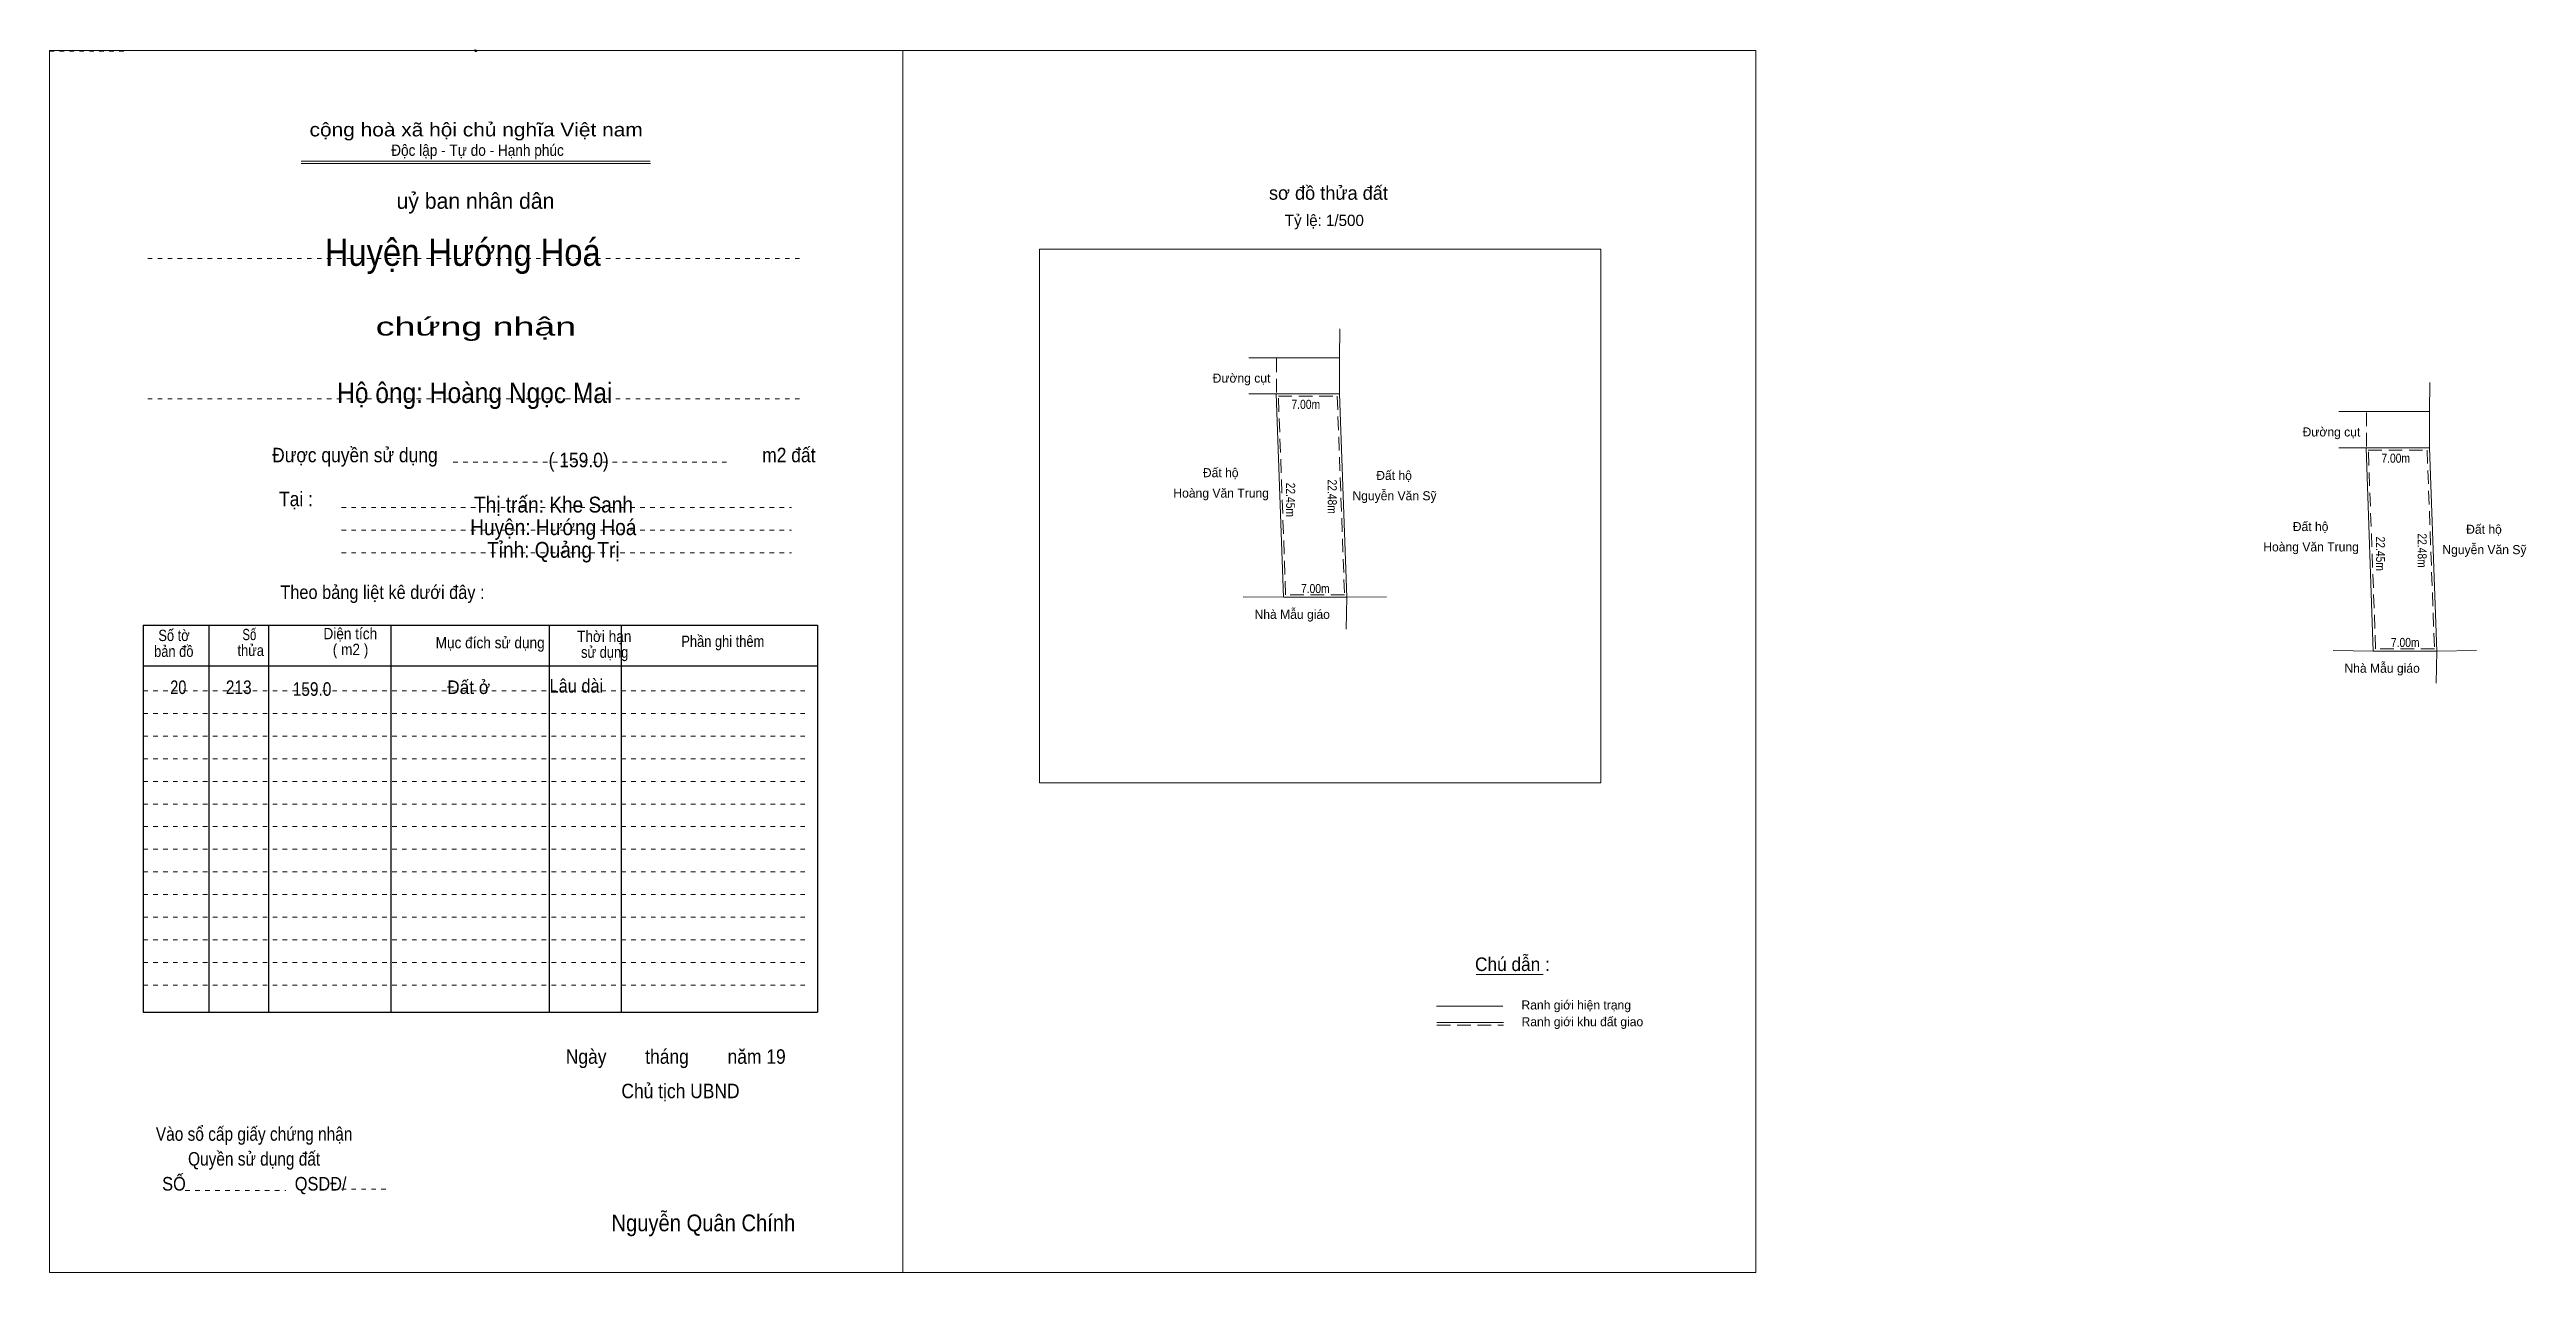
# Model space of a CAD drawing. Header units: centimetres. Extents: x -0.2 to 54.6, y -0.6 to 26.4.
import ezdxf
from ezdxf.enums import TextEntityAlignment as Align

# ---------------------------------------------------------------- set-up
doc = ezdxf.new("R2010")
doc.units = ezdxf.units.CM
doc.header["$LTSCALE"] = 0.1
doc.header["$PDMODE"] = 32
doc.header["$PDSIZE"] = 0.05
doc.linetypes.add('DOTTED', pattern=[1.5, 0.3, -1.2])
doc.linetypes.add('MEDIUM_DASHED', pattern=[4.5, 3, -1.5])
for name, color, linetype, lineweight in [('1', 7, 'DOTTED', 13), ('2', 7, 'Continuous', 13), ('22', 7, 'Continuous', 13), ('3', 7, 'Continuous', 13)]:
    doc.layers.add(name, color=color, linetype=linetype, lineweight=lineweight)
doc.layers.add('34', color=7, linetype='Continuous')

msp = doc.modelspace()

# ---------------------------------------------------------------- linework, layer by layer
at = {"layer": '1', "linetype": 'Continuous'}
for p, q in [((-0.16, 26.41), (-0.16, 24.71)), ((5.4, 23.96), (13.11, 23.96)), ((5.4, 23.91), (13.12, 23.91))]:
    msp.add_line(p, q, dxfattribs=at)
at = {"layer": '1'}
for p, q in [((-0.16, 26.39), (1.59, 26.39)), ((1.59, 26.41), (3.34, 26.41)), ((2.01, 21.81), (16.51, 21.81)), ((8.76, 17.31), (14.88, 17.31)), ((6.29, 16.31), (16.23, 16.31)), ((6.29, 15.81), (16.23, 15.81)), ((6.29, 15.31), (16.23, 15.31)), ((1.91, 12.26), (16.61, 12.26)), ((1.91, 11.76), (16.61, 11.76)), ((1.91, 11.26), (16.61, 11.26)), ((1.91, 10.76), (16.61, 10.76)), ((1.91, 10.26), (16.61, 10.26)), ((1.91, 9.76), (16.61, 9.76)), ((1.91, 9.26), (16.61, 9.26)), ((1.91, 8.76), (16.61, 8.76)), ((1.91, 8.26), (16.61, 8.26)), ((1.91, 7.76), (16.61, 7.76)), ((1.91, 7.26), (16.61, 7.26)), ((1.91, 6.76), (16.61, 6.76)), ((1.91, 6.26), (16.61, 6.26)), ((1.91, 5.76), (16.61, 5.76)), ((2.84, 1.22), (5.06, 1.22)), ((6.29, 1.25), (7.35, 1.25))]:
    msp.add_line(p, q, dxfattribs=at)
at = {"layer": '1', "linetype": 'Continuous', "lineweight": 25}
for p, q in [((1.91, 13.71), (16.81, 13.71)), ((1.91, 13.71), (1.91, 5.16)), ((3.36, 13.71), (3.36, 5.16)), ((4.68, 13.71), (4.68, 5.16)), ((7.38, 13.71), (7.38, 5.16)), ((10.88, 13.71), (10.88, 5.16)), ((12.47, 13.71), (12.47, 5.16)), ((16.81, 13.71), (16.81, 5.16)), ((1.91, 12.81), (16.81, 12.81)), ((1.91, 5.16), (16.81, 5.16))]:
    msp.add_line(p, q, dxfattribs=at)
at = {"layer": '1', "linetype": 'Continuous'}
msp.add_lwpolyline([(21.71, 22.02), (34.11, 22.02), (34.11, 10.23), (21.71, 10.23)], close=True, dxfattribs=at)
at = {"layer": '1'}
msp.add_point((9.26, 26.41), dxfattribs=at)
at = {"layer": '2'}
for p, q in [((31.36, 5.99), (32.84, 5.99)), ((30.48, 5.29), (31.95, 5.29)), ((30.49, 4.93), (31.96, 4.93))]:
    msp.add_line(p, q, dxfattribs=at)
at = {"layer": '2', "linetype": 'MEDIUM_DASHED'}
msp.add_line((30.49, 4.87), (31.96, 4.87), dxfattribs=at)
at = {"layer": '22'}
for p, q in [((26.34, 19.62), (28.34, 19.62)), ((50.42, 18.43), (52.42, 18.43)), ((27.1, 14.33), (26.21, 14.34)), ((28.5, 14.33), (28.49, 13.62)), ((28.5, 14.33), (29.38, 14.34)), ((51.18, 13.14), (50.29, 13.15)), ((52.58, 13.14), (52.57, 12.43)), ((52.58, 13.14), (53.46, 13.15))]:
    msp.add_line(p, q, dxfattribs=at)
at = {"layer": '22', "linetype": 'MEDIUM_DASHED'}
for p, q in [((26.95, 19.6), (26.95, 18.82)), ((51.03, 18.41), (51.03, 17.63))]:
    msp.add_line(p, q, dxfattribs=at)
at = {"layer": '22'}
for points in [[(28.34, 18.82), (28.34, 19.62), (28.35, 20.26)], [(26.34, 18.82), (28.34, 18.82), (28.5, 14.33), (27.1, 14.33), (26.94, 18.82)], [(52.42, 17.63), (52.42, 18.43), (52.43, 19.07)], [(50.42, 17.63), (52.42, 17.63), (52.58, 13.14), (51.18, 13.14), (51.02, 17.63)]]:
    msp.add_lwpolyline(points, dxfattribs=at)
for points in [[(26.94, 18.82), (28.34, 18.82), (28.5, 14.33), (27.1, 14.33)], [(51.02, 17.63), (52.42, 17.63), (52.58, 13.14), (51.18, 13.14)]]:
    msp.add_lwpolyline(points, close=True, dxfattribs=at)
at = {"layer": '22', "linetype": 'MEDIUM_DASHED'}
for points in [[(26.99, 18.77), (28.29, 18.77), (28.45, 14.38), (27.15, 14.38)], [(51.07, 17.58), (52.37, 17.58), (52.53, 13.19), (51.23, 13.19)]]:
    msp.add_lwpolyline(points, close=True, dxfattribs=at)
at = {"layer": '3'}
msp.add_line((18.69, 26.41), (18.69, -0.59), dxfattribs=at)
at = {"layer": '3', "linetype": 'DOTTED'}
msp.add_line((2.01, 18.71), (16.51, 18.71), dxfattribs=at)
at = {"layer": '3'}
for points in [[(18.69, 26.41), (-0.16, 26.41), (-0.16, -0.59), (18.69, -0.59)], [(18.69, -0.59), (37.54, -0.59), (37.54, 26.41), (18.69, 26.41)]]:
    msp.add_lwpolyline(points, dxfattribs=at)

# ---------------------------------------------------------------- texts
at = {"layer": '1'}
for s, height, width, p in [('cộng hoà xã hội chủ nghĩa Việt nam', 0.3, 1.15, (9.265, 24.51)), ('Độc lập - Tự do - Hạnh phúc', 0.25, 0.9, (9.295, 24.08)), ('chứng nhận', 0.4, 1.55, (9.26, 20.11)), ('Được quyền sử dụng                                                                   m2 đất', 0.32, 0.9, (10.76, 17.31)), ('Tại :', 0.32, 0.9, (5.285, 16.34)), ('Theo bảng liệt kê dưới đây :', 0.3, 0.9, (7.195, 14.29)), ('bản đồ', 0.25, 0.85, (2.585, 13.01)), ('Số tờ', 0.25, 0.85, (2.59, 13.36)), ('thửa', 0.25, 0.85, (4.285, 13.03)), ('Số ', 0.25, 0.75, (4.29, 13.38)), ('Diện tích', 0.25, 0.9, (6.485, 13.4)), ('( m2 )', 0.25, 0.9, (6.49, 13.05)), ('Mục đích sử dụng', 0.25, 0.9, (9.575, 13.2)), ('Thời hạn', 0.25, 0.9, (12.095, 13.34)), ('sử dụng', 0.25, 0.85, (12.105, 12.99)), ('Phần ghi thêm', 0.25, 0.85, (14.715, 13.23)), ('Ngày        tháng        năm 19', 0.32, 0.9, (13.675, 4.02)), ('Chủ tịch UBND', 0.32, 0.9, (13.78, 3.26)), ('Vào sổ cấp giấy chứng nhận', 0.3, 0.85, (4.36, 2.32)), ('Quyền sử dụng đất', 0.3, 0.85, (4.36, 1.77)), ('SỐ                        QSDĐ/', 0.3, 0.9, (4.365, 1.22))]:
    msp.add_text(s, height=height, dxfattribs=dict(at, width=width)).set_placement(p, align=Align.CENTER)
msp.add_text('uỷ ban nhân dân', height=0.35, dxfattribs=at).set_placement((9.25, 22.91), align=Align.CENTER)
at = {"layer": '2'}
for s, height, width, p in [('Chú dẫn :', 0.3, 0.95, (32.16, 6.07)), ('Nguyễn Quân Chính', 0.37, 0.9, (14.285, 0.32))]:
    msp.add_text(s, height=height, dxfattribs=dict(at, width=width)).set_placement(p, align=Align.CENTER)
for s, p in [('Ranh giới hiện trạng', (33.57, 5.22)), ('Ranh giới khu đất giao', (33.705, 4.85))]:
    msp.add_text(s, height=0.2, dxfattribs=at).set_placement(p, align=Align.CENTER)
at = {"layer": '22'}
for s, height, p in [('sơ đồ thửa đất', 0.3, (28.095, 23.11)), ('Tỷ lệ: 1/500', 0.25, (28.005, 22.53)), ('Đường cụt', 0.2, (26.175, 19.07)), ('Đường cụt', 0.2, (50.255, 17.88)), ('Đất hộ', 0.2, (25.715, 16.98)), ('Đất hộ', 0.2, (29.545, 16.92)), ('Hoàng Văn Trung', 0.2, (25.725, 16.53)), ('Nguyễn Văn Sỹ', 0.2, (29.555, 16.47)), ('Đất hộ', 0.2, (49.795, 15.79)), ('Đất hộ', 0.2, (53.625, 15.73)), ('Hoàng Văn Trung', 0.2, (49.805, 15.34)), ('Nguyễn Văn Sỹ', 0.2, (53.635, 15.28)), ('Nhà Mẫu giáo', 0.2, (27.295, 13.85)), ('Nhà Mẫu giáo', 0.2, (51.375, 12.66))]:
    msp.add_text(s, height=height, dxfattribs=at).set_placement(p, align=Align.CENTER)
at = {"layer": '22', "width": 0.85}
for p in [(27.595, 18.49), (51.675, 17.3), (27.805, 14.42), (51.885, 13.23)]:
    msp.add_text('7.00m', height=0.2, dxfattribs=at).set_placement(p, align=Align.CENTER)
for s, p in [('22.45m', (27.16, 16.48)), ('22.48m', (28.08, 16.55)), ('22.45m', (51.24, 15.29)), ('22.48m', (52.16, 15.36))]:
    msp.add_text(s, height=0.2, rotation=270, dxfattribs=at).set_placement(p, align=Align.CENTER)
at = {"layer": '34'}
for s, height, width, p in [('Huyện Hướng Hoá', 0.6, 0.9, (8.97, 21.65)), ('Hộ ông: Hoàng Ngọc Mai', 0.45, 0.9, (9.235, 18.62)), ('( 159.0)', 0.32, 0.9, (11.53, 17.2)), ('Thị trấn: Khe Sanh', 0.35, 0.9, (10.975, 16.2)), ('Huyện: Hướng Hoá', 0.35, 0.9, (10.97, 15.7)), ('Tỉnh: Quảng Trị', 0.35, 0.9, (10.97, 15.2)), ('20', 0.3, 0.8, (2.685, 12.19)), ('213', 0.3, 0.85, (4.02, 12.19)), ('159.0', 0.3, 0.85, (5.64, 12.15)), ('Đất ở', 0.3, 0.95, (9.1, 12.19)), ('Lâu dài', 0.3, 0.9, (11.48, 12.22))]:
    msp.add_text(s, height=height, dxfattribs=dict(at, width=width)).set_placement(p, align=Align.CENTER)

doc.saveas('drawing.dxf')
